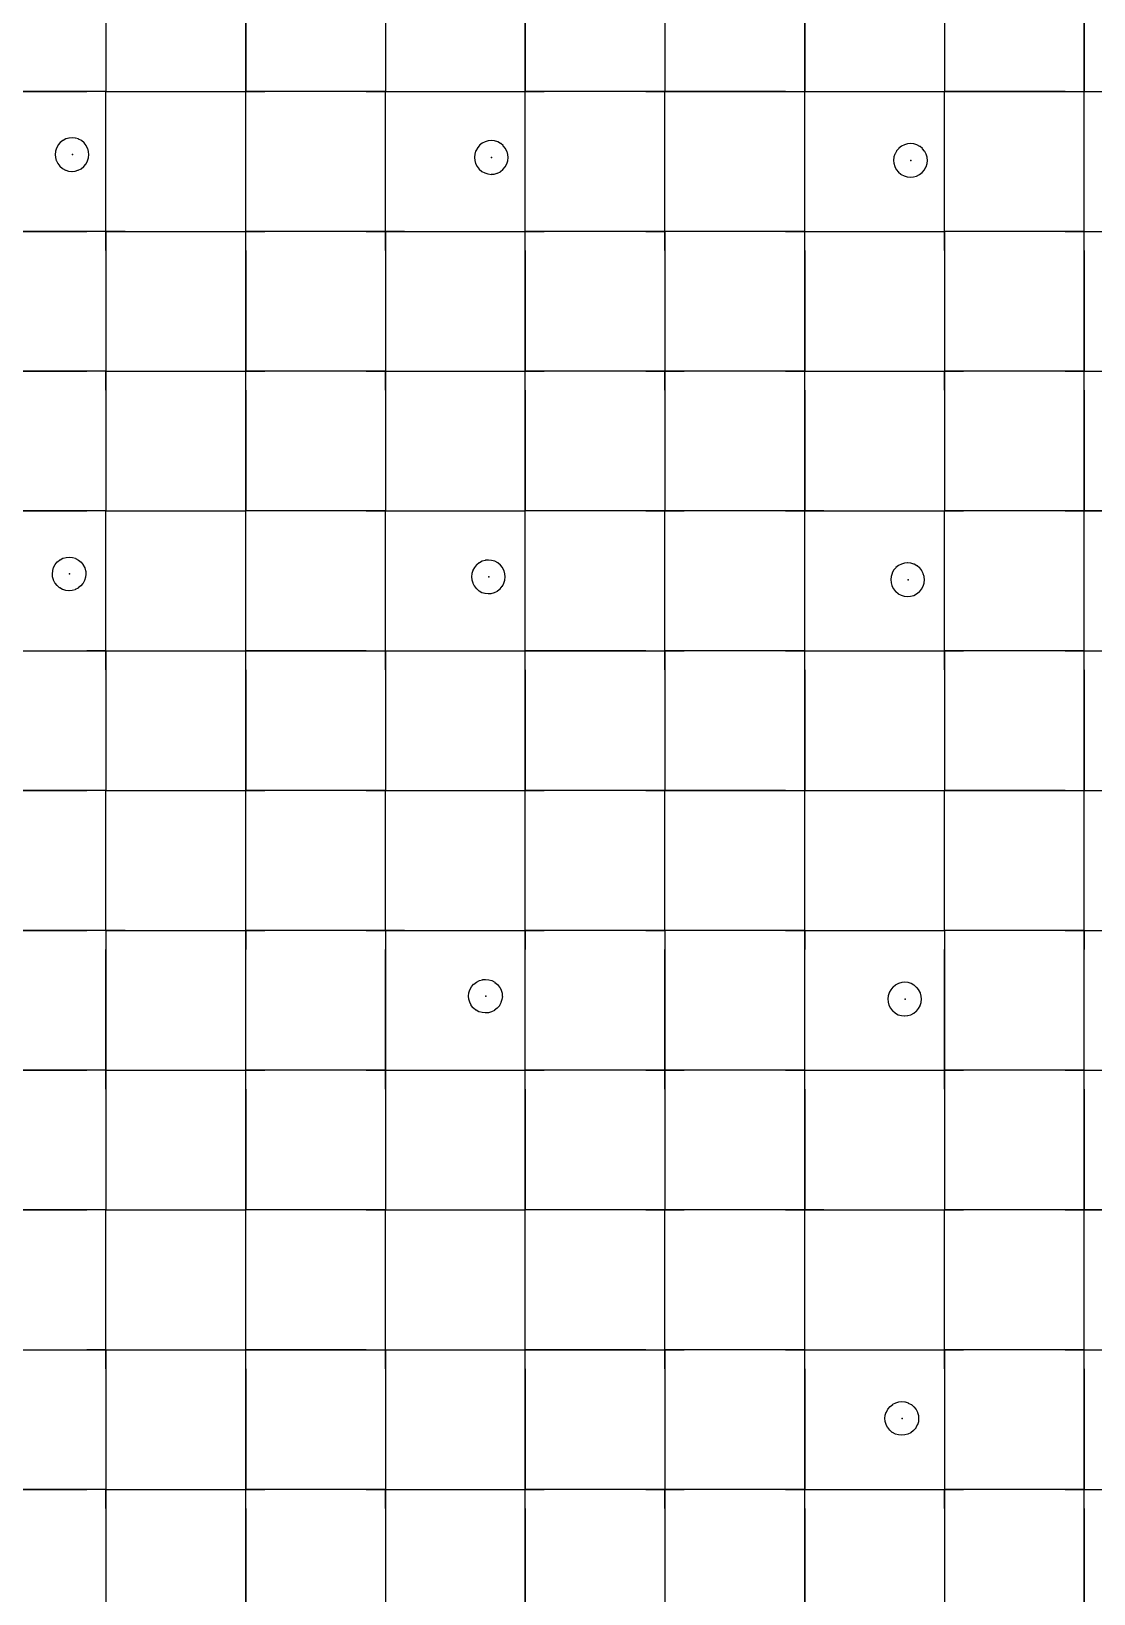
# Model space of a CAD drawing. Header units: metres. Extents: x 0 to 438, y -24 to 612.
# Drawn here: x 67.2 to 135.6, y 317.3 to 417.9 of the extents above; entities that cross this region are included whole.
import ezdxf

# ---------------------------------------------------------------- set-up
doc = ezdxf.new("R2010")
doc.units = ezdxf.units.M
doc.layers.add('LAYER_01_CUT', color=7, linetype='Continuous')
doc.layers.add('LAYER_04_GRID', color=7, linetype='Continuous')

msp = doc.modelspace()

# ---------------------------------------------------------------- linework, layer by layer
at = {"layer": 'LAYER_01_CUT'}
for points in [[(72, 424.23), (72, 423), (72, 415.23), (72, 414), (73.23, 414), (81, 414), (81, 415.23), (81, 423), (81, 424.23), (81, 432), (81, 433.23)], [(90, 424.23), (90, 423), (90, 415.23), (90, 414), (91.23, 414), (99, 414), (99, 415.23), (99, 423), (99, 424.23), (99, 432), (99, 433.23)], [(108, 424.23), (108, 423), (108, 415.23), (108, 414), (109.23, 414), (117, 414), (117, 415.23), (117, 423), (117, 424.23), (117, 432), (117, 433.23)], [(126, 424.23), (126, 423), (126, 415.23), (126, 414), (127.23, 414), (135, 414), (135, 415.23), (135, 423), (135, 424.23), (135, 432), (135, 433.23)], [(72, 421.77), (72, 414)], [(81, 421.77), (81, 414)], [(90, 421.77), (90, 414)], [(99, 421.77), (99, 414)], [(108, 421.77), (108, 414)], [(117, 421.77), (117, 414)], [(126, 421.77), (126, 414)], [(135, 421.77), (135, 414)], [(63, 414), (70.77, 414)], [(72, 414), (64.23, 414)], [(72, 414), (70.77, 414)], [(72, 406.23), (72, 414)], [(72, 412.77), (72, 414)], [(72, 414), (79.77, 414)], [(79.77, 414), (81, 414)], [(88.77, 414), (81, 414)], [(81, 406.23), (81, 414)], [(81, 412.77), (81, 414)], [(81, 414), (82.23, 414)], [(90, 414), (82.23, 414)], [(88.77, 414), (90, 414)], [(90, 406.23), (90, 414)], [(90, 412.77), (90, 414)], [(90, 414), (97.77, 414)], [(97.77, 414), (99, 414)], [(106.77, 414), (99, 414)], [(99, 406.23), (99, 414)], [(99, 412.77), (99, 414)], [(99, 414), (100.23, 414)], [(108, 414), (100.23, 414)], [(106.77, 414), (108, 414)], [(115.77, 414), (108, 414)], [(108, 406.23), (108, 414)], [(108, 412.77), (108, 414)], [(115.77, 414), (117, 414)], [(117, 406.23), (117, 414)], [(117, 412.77), (117, 414)], [(117, 414), (118.23, 414)], [(117, 414), (124.77, 414)], [(118.23, 414), (126, 414)], [(124.77, 414), (126, 414)], [(133.77, 414), (126, 414)], [(126, 406.23), (126, 414)], [(126, 412.77), (126, 414)], [(133.77, 414), (135, 414)], [(135, 406.23), (135, 414)], [(135, 412.77), (135, 414)], [(135, 414), (136.23, 414)], [(135, 414), (142.77, 414)], [(72, 405), (72, 412.77)], [(81, 405), (81, 412.77)], [(90, 405), (90, 412.77)], [(99, 405), (99, 412.77)], [(108, 405), (108, 412.77)], [(117, 405), (117, 412.77)], [(126, 405), (126, 412.77)], [(135, 405), (135, 412.77)], [(69.82, 408.86), (70, 408.88), (70.01, 408.88), (70.2, 408.93), (70.21, 408.94), (70.4, 409.03), (70.4, 409.03), (70.57, 409.17), (70.57, 409.17), (70.71, 409.33), (70.72, 409.34), (70.82, 409.53), (70.82, 409.53), (70.88, 409.73), (70.88, 409.74), (70.9, 409.94), (70.9, 409.94), (70.88, 410.13), (70.88, 410.14), (70.83, 410.33), (70.82, 410.34), (70.73, 410.52), (70.73, 410.53), (70.6, 410.7), (70.59, 410.7), (70.43, 410.84), (70.42, 410.84), (70.23, 410.94), (70.23, 410.95), (70.03, 411.01), (70.02, 411.01), (69.82, 411.03), (69.82, 411.03), (69.63, 411.01), (69.62, 411.01), (69.43, 410.96), (69.42, 410.95), (69.24, 410.86), (69.23, 410.85), (69.06, 410.72), (69.06, 410.72), (68.92, 410.56), (68.92, 410.55), (68.82, 410.36), (68.81, 410.36), (68.75, 410.16), (68.75, 410.15), (68.73, 409.95), (68.73, 409.94), (68.75, 409.76), (68.75, 409.75), (68.8, 409.56), (68.81, 409.55), (68.9, 409.37), (68.91, 409.36), (69.04, 409.19), (69.04, 409.19), (69.21, 409.05), (69.21, 409.05), (69.4, 408.95), (69.41, 408.94), (69.6, 408.88), (69.61, 408.88), (69.81, 408.86), (69.82, 408.86)], [(95.9, 409.18), (95.91, 409.17), (96.04, 409.01), (96.04, 409), (96.2, 408.86), (96.21, 408.86), (96.4, 408.76), (96.41, 408.76), (96.6, 408.7), (96.61, 408.7), (96.81, 408.67), (96.82, 408.68), (97, 408.69), (97.01, 408.69), (97.2, 408.75), (97.21, 408.75), (97.4, 408.84), (97.4, 408.85), (97.57, 408.98), (97.57, 408.99), (97.71, 409.15), (97.71, 409.16), (97.81, 409.34), (97.82, 409.35), (97.88, 409.54), (97.88, 409.55), (97.9, 409.75), (97.9, 409.76), (97.88, 409.95), (97.88, 409.95), (97.83, 410.15), (97.82, 410.15), (97.73, 410.34), (97.73, 410.34), (97.59, 410.51), (97.59, 410.52), (97.43, 410.65), (97.42, 410.66), (97.23, 410.76), (97.23, 410.76), (97.03, 410.82), (97.02, 410.82), (96.82, 410.84), (96.82, 410.84), (96.63, 410.83), (96.62, 410.82), (96.43, 410.77), (96.42, 410.77), (96.24, 410.67), (96.23, 410.67), (96.06, 410.54), (96.06, 410.53), (95.92, 410.37), (95.92, 410.36), (95.82, 410.18), (95.81, 410.17), (95.75, 409.97), (95.75, 409.96), (95.73, 409.77), (95.73, 409.76), (95.75, 409.57), (95.75, 409.56), (95.8, 409.37), (95.81, 409.36), (95.9, 409.18)], [(124.88, 409.36), (124.88, 409.37), (124.9, 409.56), (124.9, 409.57), (124.88, 409.76), (124.88, 409.77), (124.83, 409.96), (124.82, 409.97), (124.73, 410.15), (124.72, 410.16), (124.59, 410.32), (124.59, 410.33), (124.43, 410.47), (124.42, 410.47), (124.23, 410.57), (124.23, 410.57), (124.03, 410.63), (124.02, 410.63), (123.82, 410.66), (123.81, 410.65), (123.63, 410.64), (123.62, 410.64), (123.43, 410.58), (123.42, 410.58), (123.24, 410.49), (123.23, 410.48), (123.06, 410.35), (123.06, 410.34), (122.92, 410.18), (122.92, 410.17), (122.82, 409.99), (122.81, 409.98), (122.75, 409.79), (122.75, 409.78), (122.73, 409.58), (122.73, 409.57), (122.75, 409.38), (122.75, 409.38), (122.8, 409.18), (122.81, 409.18), (122.9, 408.99), (122.9, 408.99), (123.04, 408.82), (123.04, 408.81), (123.2, 408.68), (123.21, 408.67), (123.4, 408.57), (123.4, 408.57), (123.6, 408.51), (123.61, 408.51), (123.81, 408.49), (123.82, 408.49), (124, 408.5), (124.01, 408.51), (124.2, 408.56), (124.21, 408.56), (124.39, 408.66), (124.4, 408.66), (124.57, 408.79), (124.57, 408.8), (124.71, 408.96), (124.71, 408.97), (124.81, 409.15), (124.82, 409.16), (124.88, 409.36)], [(73.23, 405), (72, 405), (72, 406.23)], [(82.23, 387), (81, 387), (81, 388.23), (81, 396), (81, 397.23), (81, 405), (81, 406.23)], [(91.23, 405), (90, 405), (90, 406.23)], [(100.23, 387), (99, 387), (99, 388.23), (99, 396), (99, 397.23), (99, 405), (99, 406.23)], [(109.23, 405), (108, 405), (108, 406.23)], [(118.23, 387), (117, 387), (117, 388.23), (117, 396), (117, 397.23), (117, 405), (117, 406.23)], [(127.23, 405), (126, 405), (126, 406.23)], [(136.23, 387), (135, 387), (135, 388.23), (135, 396), (135, 397.23), (135, 405), (135, 406.23)], [(63, 405), (70.77, 405)], [(72, 405), (64.23, 405)], [(72, 405), (70.77, 405)], [(72, 403.77), (72, 405)], [(72, 405), (72, 397.23)], [(72, 405), (79.77, 405)], [(73.23, 405), (81, 405)], [(79.77, 405), (81, 405)], [(88.77, 405), (81, 405)], [(81, 403.77), (81, 405)], [(81, 405), (82.23, 405)], [(90, 405), (82.23, 405)], [(88.77, 405), (90, 405)], [(90, 403.77), (90, 405)], [(90, 405), (90, 397.23)], [(90, 405), (97.77, 405)], [(91.23, 405), (99, 405)], [(97.77, 405), (99, 405)], [(106.77, 405), (99, 405)], [(99, 403.77), (99, 405)], [(99, 405), (100.23, 405)], [(108, 405), (100.23, 405)], [(106.77, 405), (108, 405)], [(115.77, 405), (108, 405)], [(108, 403.77), (108, 405)], [(108, 405), (108, 397.23)], [(117, 405), (109.23, 405)], [(115.77, 405), (117, 405)], [(117, 403.77), (117, 405)], [(117, 405), (118.23, 405)], [(117, 405), (124.77, 405)], [(118.23, 405), (126, 405)], [(124.77, 405), (126, 405)], [(133.77, 405), (126, 405)], [(126, 403.77), (126, 405)], [(126, 405), (126, 397.23)], [(135, 405), (127.23, 405)], [(133.77, 405), (135, 405)], [(135, 403.77), (135, 405)], [(135, 405), (136.23, 405)], [(135, 405), (142.77, 405)], [(72, 403.77), (72, 396)], [(81, 403.77), (81, 396)], [(90, 403.77), (90, 396)], [(99, 403.77), (99, 396)], [(108, 403.77), (108, 396)], [(117, 403.77), (117, 396)], [(126, 403.77), (126, 396)], [(135, 403.77), (135, 396)], [(72, 397.23), (72, 396), (72, 388.23), (72, 387), (73.23, 387)], [(90, 397.23), (90, 396), (90, 388.23), (90, 387), (91.23, 387)], [(108, 397.23), (108, 396), (108, 388.23), (108, 387), (109.23, 387)], [(126, 397.23), (126, 396), (126, 388.23), (126, 387), (127.23, 387)], [(63, 396), (70.77, 396)], [(72, 396), (64.23, 396)], [(72, 396), (70.77, 396)], [(72, 394.77), (72, 396)], [(72, 396), (73.23, 396)], [(72, 396), (79.77, 396)], [(73.23, 396), (81, 396)], [(79.77, 396), (81, 396)], [(88.77, 396), (81, 396)], [(81, 394.77), (81, 396)], [(81, 396), (82.23, 396)], [(90, 396), (82.23, 396)], [(88.77, 396), (90, 396)], [(90, 394.77), (90, 396)], [(90, 396), (91.23, 396)], [(90, 396), (97.77, 396)], [(91.23, 396), (99, 396)], [(97.77, 396), (99, 396)], [(106.77, 396), (99, 396)], [(99, 394.77), (99, 396)], [(99, 396), (100.23, 396)], [(108, 396), (100.23, 396)], [(106.77, 396), (108, 396)], [(115.77, 396), (108, 396)], [(108, 394.77), (108, 396)], [(108, 396), (109.23, 396)], [(117, 396), (109.23, 396)], [(115.77, 396), (117, 396)], [(117, 394.77), (117, 396)], [(117, 396), (118.23, 396)], [(117, 396), (124.77, 396)], [(118.23, 396), (126, 396)], [(124.77, 396), (126, 396)], [(133.77, 396), (126, 396)], [(126, 394.77), (126, 396)], [(126, 396), (127.23, 396)], [(135, 396), (127.23, 396)], [(133.77, 396), (135, 396)], [(135, 394.77), (135, 396)], [(135, 396), (136.23, 396)], [(135, 396), (142.77, 396)], [(72, 394.77), (72, 387)], [(81, 394.77), (81, 387)], [(90, 394.77), (90, 387)], [(99, 394.77), (99, 387)], [(108, 394.77), (108, 387)], [(117, 394.77), (117, 387)], [(126, 394.77), (126, 387)], [(135, 394.77), (135, 387)], [(63, 387), (70.77, 387)], [(72, 387), (64.23, 387)], [(72, 387), (70.77, 387)], [(72, 379.23), (72, 387)], [(72, 385.77), (72, 387)], [(72, 387), (79.77, 387)], [(73.23, 387), (81, 387)], [(79.77, 387), (81, 387)], [(88.77, 387), (81, 387)], [(81, 379.23), (81, 387)], [(81, 385.77), (81, 387)], [(90, 387), (82.23, 387)], [(88.77, 387), (90, 387)], [(90, 379.23), (90, 387)], [(90, 385.77), (90, 387)], [(90, 387), (97.77, 387)], [(91.23, 387), (99, 387)], [(97.77, 387), (99, 387)], [(106.77, 387), (99, 387)], [(99, 379.23), (99, 387)], [(99, 385.77), (99, 387)], [(108, 387), (100.23, 387)], [(106.77, 387), (108, 387)], [(115.77, 387), (108, 387)], [(108, 379.23), (108, 387)], [(108, 385.77), (108, 387)], [(117, 387), (109.23, 387)], [(115.77, 387), (117, 387)], [(117, 379.23), (117, 387)], [(117, 385.77), (117, 387)], [(117, 387), (124.77, 387)], [(118.23, 387), (126, 387)], [(124.77, 387), (126, 387)], [(133.77, 387), (126, 387)], [(126, 379.23), (126, 387)], [(126, 385.77), (126, 387)], [(135, 387), (127.23, 387)], [(133.77, 387), (135, 387)], [(135, 379.23), (135, 387)], [(135, 385.77), (135, 387)], [(135, 387), (142.77, 387)], [(72, 378), (72, 385.77)], [(81, 378), (81, 385.77)], [(90, 378), (90, 385.77)], [(99, 378), (99, 385.77)], [(108, 378), (108, 385.77)], [(117, 378), (117, 385.77)], [(126, 378), (126, 385.77)], [(135, 378), (135, 385.77)], [(70.71, 382.94), (70.69, 382.74), (70.69, 382.73), (70.63, 382.53), (70.63, 382.53), (70.53, 382.34), (70.52, 382.33), (70.39, 382.17), (70.38, 382.17), (70.22, 382.04), (70.21, 382.03), (70.02, 381.94), (70.02, 381.93), (69.82, 381.88), (69.82, 381.88), (69.63, 381.86), (69.62, 381.86), (69.42, 381.88), (69.41, 381.88), (69.22, 381.94), (69.21, 381.95), (69.03, 382.05), (69.02, 382.05), (68.86, 382.19), (68.85, 382.19), (68.72, 382.36), (68.71, 382.37), (68.62, 382.55), (68.62, 382.56), (68.56, 382.75), (68.56, 382.76), (68.55, 382.95), (68.55, 382.95), (68.57, 383.15), (68.57, 383.16), (68.63, 383.36), (68.63, 383.36), (68.73, 383.55), (68.73, 383.56), (68.87, 383.72), (68.88, 383.72), (69.04, 383.86), (69.05, 383.86), (69.23, 383.95), (69.24, 383.96), (69.43, 384.01), (69.44, 384.01), (69.63, 384.03), (69.64, 384.03), (69.84, 384.01), (69.84, 384.01), (70.04, 383.95), (70.05, 383.94), (70.23, 383.84), (70.24, 383.84), (70.4, 383.7), (70.41, 383.7), (70.54, 383.53), (70.54, 383.52), (70.64, 383.34), (70.64, 383.33), (70.69, 383.14), (70.7, 383.13), (70.71, 382.95), (70.71, 382.94)], [(96.42, 381.7), (96.62, 381.68), (96.63, 381.68), (96.82, 381.69), (96.82, 381.69), (97.02, 381.75), (97.02, 381.75), (97.21, 381.84), (97.22, 381.85), (97.38, 381.98), (97.39, 381.99), (97.52, 382.15), (97.53, 382.16), (97.63, 382.34), (97.63, 382.35), (97.69, 382.54), (97.69, 382.55), (97.71, 382.75), (97.71, 382.76), (97.7, 382.95), (97.69, 382.95), (97.64, 383.15), (97.64, 383.15), (97.54, 383.34), (97.54, 383.35), (97.41, 383.51), (97.4, 383.52), (97.24, 383.65), (97.23, 383.66), (97.05, 383.76), (97.04, 383.76), (96.84, 383.82), (96.83, 383.82), (96.64, 383.84), (96.63, 383.84), (96.44, 383.83), (96.43, 383.82), (96.24, 383.77), (96.23, 383.77), (96.05, 383.67), (96.04, 383.67), (95.88, 383.54), (95.87, 383.53), (95.73, 383.37), (95.73, 383.36), (95.63, 383.18), (95.63, 383.17), (95.57, 382.97), (95.57, 382.96), (95.55, 382.77), (95.55, 382.76), (95.56, 382.57), (95.56, 382.56), (95.62, 382.37), (95.62, 382.36), (95.71, 382.18), (95.72, 382.17), (95.85, 382.01), (95.86, 382), (96.02, 381.86), (96.03, 381.86), (96.21, 381.76), (96.22, 381.76), (96.41, 381.7), (96.42, 381.7)], [(122.63, 382.98), (122.57, 382.79), (122.57, 382.78), (122.55, 382.58), (122.55, 382.57), (122.56, 382.39), (122.56, 382.38), (122.62, 382.19), (122.62, 382.18), (122.71, 381.99), (122.72, 381.99), (122.85, 381.82), (122.86, 381.81), (123.02, 381.68), (123.03, 381.67), (123.21, 381.57), (123.22, 381.57), (123.41, 381.51), (123.42, 381.51), (123.62, 381.49), (123.63, 381.49), (123.82, 381.51), (123.82, 381.51), (124.02, 381.56), (124.02, 381.56), (124.21, 381.66), (124.21, 381.66), (124.38, 381.79), (124.39, 381.8), (124.52, 381.96), (124.53, 381.97), (124.63, 382.15), (124.63, 382.16), (124.69, 382.36), (124.69, 382.37), (124.71, 382.56), (124.71, 382.57), (124.7, 382.76), (124.69, 382.77), (124.64, 382.96), (124.64, 382.97), (124.54, 383.15), (124.54, 383.16), (124.41, 383.33), (124.4, 383.33), (124.24, 383.47), (124.23, 383.47), (124.05, 383.57), (124.04, 383.57), (123.84, 383.63), (123.83, 383.64), (123.64, 383.66), (123.63, 383.66), (123.44, 383.64), (123.43, 383.64), (123.24, 383.58), (123.23, 383.58), (123.05, 383.49), (123.04, 383.48), (122.88, 383.35), (122.87, 383.34), (122.73, 383.18), (122.73, 383.18), (122.63, 382.99), (122.63, 382.98)], [(64.23, 378), (72, 378), (72, 379.23)], [(72, 370.23), (72, 369), (73.23, 369), (81, 369), (81, 370.23), (81, 378), (81, 379.23)], [(82.23, 378), (90, 378), (90, 379.23)], [(90, 370.23), (90, 369), (91.23, 369), (99, 369), (99, 370.23), (99, 378), (99, 379.23)], [(100.23, 378), (108, 378), (108, 379.23)], [(108, 370.23), (108, 369), (109.23, 369), (117, 369), (117, 370.23), (117, 378), (117, 379.23)], [(118.23, 378), (126, 378), (126, 379.23)], [(126, 370.23), (126, 369), (127.23, 369), (135, 369), (135, 370.23), (135, 378), (135, 379.23)], [(63, 378), (70.77, 378)], [(72, 378), (70.77, 378)], [(72, 376.77), (72, 378)], [(72, 378), (72, 370.23)], [(72, 378), (73.23, 378)], [(72, 378), (79.77, 378)], [(73.23, 378), (81, 378)], [(79.77, 378), (81, 378)], [(88.77, 378), (81, 378)], [(81, 376.77), (81, 378)], [(81, 378), (82.23, 378)], [(88.77, 378), (90, 378)], [(90, 376.77), (90, 378)], [(90, 378), (90, 370.23)], [(90, 378), (91.23, 378)], [(90, 378), (97.77, 378)], [(91.23, 378), (99, 378)], [(97.77, 378), (99, 378)], [(106.77, 378), (99, 378)], [(99, 376.77), (99, 378)], [(99, 378), (100.23, 378)], [(106.77, 378), (108, 378)], [(115.77, 378), (108, 378)], [(108, 376.77), (108, 378)], [(108, 378), (108, 370.23)], [(108, 378), (109.23, 378)], [(117, 378), (109.23, 378)], [(115.77, 378), (117, 378)], [(117, 376.77), (117, 378)], [(117, 378), (118.23, 378)], [(117, 378), (124.77, 378)], [(124.77, 378), (126, 378)], [(133.77, 378), (126, 378)], [(126, 376.77), (126, 378)], [(126, 378), (126, 370.23)], [(126, 378), (127.23, 378)], [(135, 378), (127.23, 378)], [(133.77, 378), (135, 378)], [(135, 376.77), (135, 378)], [(135, 378), (136.23, 378)], [(135, 378), (142.77, 378)], [(72, 376.77), (72, 369)], [(81, 376.77), (81, 369)], [(90, 376.77), (90, 369)], [(99, 376.77), (99, 369)], [(108, 376.77), (108, 369)], [(117, 376.77), (117, 369)], [(126, 376.77), (126, 369)], [(135, 376.77), (135, 369)], [(63, 369), (70.77, 369)], [(72, 369), (64.23, 369)], [(72, 369), (70.77, 369)], [(72, 361.23), (72, 369)], [(72, 367.77), (72, 369)], [(72, 369), (79.77, 369)], [(79.77, 369), (81, 369)], [(88.77, 369), (81, 369)], [(81, 361.23), (81, 369)], [(81, 367.77), (81, 369)], [(81, 369), (82.23, 369)], [(90, 369), (82.23, 369)], [(88.77, 369), (90, 369)], [(90, 361.23), (90, 369)], [(90, 367.77), (90, 369)], [(90, 369), (97.77, 369)], [(97.77, 369), (99, 369)], [(106.77, 369), (99, 369)], [(99, 361.23), (99, 369)], [(99, 367.77), (99, 369)], [(99, 369), (100.23, 369)], [(108, 369), (100.23, 369)], [(106.77, 369), (108, 369)], [(115.77, 369), (108, 369)], [(108, 361.23), (108, 369)], [(108, 367.77), (108, 369)], [(115.77, 369), (117, 369)], [(117, 361.23), (117, 369)], [(117, 367.77), (117, 369)], [(117, 369), (118.23, 369)], [(117, 369), (124.77, 369)], [(118.23, 369), (126, 369)], [(124.77, 369), (126, 369)], [(133.77, 369), (126, 369)], [(126, 361.23), (126, 369)], [(126, 367.77), (126, 369)], [(133.77, 369), (135, 369)], [(135, 361.23), (135, 369)], [(135, 367.77), (135, 369)], [(135, 369), (136.23, 369)], [(135, 369), (142.77, 369)], [(72, 360), (72, 367.77)], [(81, 360), (81, 367.77)], [(90, 360), (90, 367.77)], [(99, 360), (99, 367.77)], [(108, 360), (108, 367.77)], [(117, 360), (117, 367.77)], [(126, 360), (126, 367.77)], [(135, 360), (135, 367.77)], [(73.23, 360), (72, 360), (72, 361.23)], [(82.23, 342), (81, 342), (81, 343.23), (81, 351), (81, 352.23), (81, 360), (81, 361.23)], [(91.23, 360), (90, 360), (90, 361.23)], [(100.23, 342), (99, 342), (99, 343.23), (99, 351), (99, 352.23), (99, 360), (99, 361.23)], [(109.23, 360), (108, 360), (108, 361.23)], [(118.23, 342), (117, 342), (117, 343.23), (117, 351), (117, 352.23), (117, 360), (117, 361.23)], [(127.23, 360), (126, 360), (126, 361.23)], [(136.23, 342), (135, 342), (135, 343.23), (135, 351), (135, 352.23), (135, 360), (135, 361.23)], [(63, 360), (70.77, 360)], [(72, 360), (64.23, 360)], [(72, 360), (70.77, 360)], [(72, 360), (72, 352.23)], [(72, 360), (72, 358.77)], [(72, 360), (79.77, 360)], [(73.23, 360), (81, 360)], [(79.77, 360), (81, 360)], [(88.77, 360), (81, 360)], [(81, 360), (81, 358.77)], [(81, 360), (82.23, 360)], [(90, 360), (82.23, 360)], [(88.77, 360), (90, 360)], [(90, 360), (90, 352.23)], [(90, 360), (90, 358.77)], [(90, 360), (97.77, 360)], [(91.23, 360), (99, 360)], [(97.77, 360), (99, 360)], [(106.77, 360), (99, 360)], [(99, 360), (99, 358.77)], [(99, 360), (100.23, 360)], [(108, 360), (100.23, 360)], [(106.77, 360), (108, 360)], [(115.77, 360), (108, 360)], [(108, 360), (108, 352.23)], [(108, 360), (108, 358.77)], [(117, 360), (109.23, 360)], [(115.77, 360), (117, 360)], [(117, 360), (117, 358.77)], [(117, 360), (118.23, 360)], [(117, 360), (124.77, 360)], [(118.23, 360), (126, 360)], [(124.77, 360), (126, 360)], [(133.77, 360), (126, 360)], [(126, 360), (126, 352.23)], [(126, 360), (126, 358.77)], [(135, 360), (127.23, 360)], [(133.77, 360), (135, 360)], [(135, 360), (135, 358.77)], [(135, 360), (136.23, 360)], [(135, 360), (142.77, 360)], [(72, 351), (72, 358.77)], [(81, 351), (81, 358.77)], [(90, 351), (90, 358.77)], [(99, 351), (99, 358.77)], [(108, 351), (108, 358.77)], [(117, 351), (117, 358.77)], [(126, 351), (126, 358.77)], [(135, 351), (135, 358.77)], [(97.44, 355.34), (97.34, 355.16), (97.34, 355.15), (97.2, 354.99), (97.19, 354.98), (97.03, 354.85), (97.02, 354.84), (96.84, 354.75), (96.83, 354.75), (96.64, 354.69), (96.63, 354.69), (96.44, 354.68), (96.43, 354.68), (96.24, 354.7), (96.23, 354.7), (96.03, 354.76), (96.02, 354.76), (95.84, 354.86), (95.83, 354.86), (95.67, 355), (95.66, 355.01), (95.53, 355.17), (95.53, 355.18), (95.43, 355.37), (95.43, 355.37), (95.38, 355.56), (95.37, 355.57), (95.36, 355.76), (95.36, 355.77), (95.38, 355.97), (95.38, 355.97), (95.44, 356.17), (95.44, 356.18), (95.54, 356.36), (95.55, 356.37), (95.68, 356.53), (95.69, 356.54), (95.86, 356.67), (95.86, 356.67), (96.05, 356.77), (96.06, 356.77), (96.25, 356.82), (96.25, 356.83), (96.44, 356.84), (96.45, 356.84), (96.65, 356.82), (96.66, 356.82), (96.85, 356.76), (96.86, 356.76), (97.04, 356.66), (97.05, 356.65), (97.21, 356.52), (97.22, 356.51), (97.35, 356.35), (97.36, 356.34), (97.45, 356.15), (97.45, 356.15), (97.51, 355.95), (97.51, 355.95), (97.52, 355.76), (97.53, 355.75), (97.5, 355.55), (97.5, 355.55), (97.44, 355.35), (97.44, 355.34)], [(123.03, 354.57), (123.23, 354.51), (123.24, 354.51), (123.43, 354.49), (123.44, 354.49), (123.63, 354.51), (123.64, 354.51), (123.83, 354.56), (123.84, 354.57), (124.02, 354.66), (124.03, 354.66), (124.19, 354.79), (124.2, 354.8), (124.34, 354.96), (124.34, 354.97), (124.44, 355.15), (124.44, 355.16), (124.5, 355.36), (124.5, 355.37), (124.52, 355.57), (124.52, 355.57), (124.51, 355.76), (124.51, 355.77), (124.45, 355.96), (124.45, 355.97), (124.36, 356.15), (124.35, 356.16), (124.22, 356.33), (124.21, 356.33), (124.05, 356.47), (124.04, 356.47), (123.86, 356.57), (123.85, 356.57), (123.66, 356.64), (123.65, 356.64), (123.45, 356.66), (123.44, 356.66), (123.25, 356.64), (123.25, 356.64), (123.05, 356.58), (123.05, 356.58), (122.86, 356.49), (122.85, 356.48), (122.69, 356.35), (122.68, 356.35), (122.55, 356.18), (122.54, 356.18), (122.44, 355.99), (122.44, 355.98), (122.38, 355.79), (122.38, 355.78), (122.36, 355.58), (122.36, 355.57), (122.37, 355.39), (122.38, 355.38), (122.43, 355.19), (122.43, 355.18), (122.53, 354.99), (122.53, 354.99), (122.66, 354.82), (122.67, 354.81), (122.83, 354.68), (122.84, 354.67), (123.02, 354.57), (123.03, 354.57)], [(72, 352.23), (72, 351), (72, 343.23), (72, 342), (73.23, 342)], [(90, 352.23), (90, 351), (90, 343.23), (90, 342), (91.23, 342)], [(108, 352.23), (108, 351), (108, 343.23), (108, 342), (109.23, 342)], [(126, 352.23), (126, 351), (126, 343.23), (126, 342), (127.23, 342)], [(63, 351), (70.77, 351)], [(72, 351), (64.23, 351)], [(72, 351), (70.77, 351)], [(72, 349.77), (72, 351)], [(72, 351), (73.23, 351)], [(72, 351), (79.77, 351)], [(73.23, 351), (81, 351)], [(79.77, 351), (81, 351)], [(88.77, 351), (81, 351)], [(81, 349.77), (81, 351)], [(81, 351), (82.23, 351)], [(90, 351), (82.23, 351)], [(88.77, 351), (90, 351)], [(90, 349.77), (90, 351)], [(90, 351), (91.23, 351)], [(90, 351), (97.77, 351)], [(91.23, 351), (99, 351)], [(97.77, 351), (99, 351)], [(106.77, 351), (99, 351)], [(99, 349.77), (99, 351)], [(99, 351), (100.23, 351)], [(108, 351), (100.23, 351)], [(106.77, 351), (108, 351)], [(115.77, 351), (108, 351)], [(108, 349.77), (108, 351)], [(108, 351), (109.23, 351)], [(117, 351), (109.23, 351)], [(115.77, 351), (117, 351)], [(117, 349.77), (117, 351)], [(117, 351), (118.23, 351)], [(117, 351), (124.77, 351)], [(118.23, 351), (126, 351)], [(124.77, 351), (126, 351)], [(133.77, 351), (126, 351)], [(126, 349.77), (126, 351)], [(126, 351), (127.23, 351)], [(135, 351), (127.23, 351)], [(133.77, 351), (135, 351)], [(135, 349.77), (135, 351)], [(135, 351), (136.23, 351)], [(135, 351), (142.77, 351)], [(72, 349.77), (72, 342)], [(81, 349.77), (81, 342)], [(90, 349.77), (90, 342)], [(99, 349.77), (99, 342)], [(108, 349.77), (108, 342)], [(117, 349.77), (117, 342)], [(126, 349.77), (126, 342)], [(135, 349.77), (135, 342)], [(63, 342), (70.77, 342)], [(72, 342), (64.23, 342)], [(72, 342), (70.77, 342)], [(72, 334.23), (72, 342)], [(72, 340.77), (72, 342)], [(72, 342), (79.77, 342)], [(73.23, 342), (81, 342)], [(79.77, 342), (81, 342)], [(88.77, 342), (81, 342)], [(81, 334.23), (81, 342)], [(81, 340.77), (81, 342)], [(90, 342), (82.23, 342)], [(88.77, 342), (90, 342)], [(90, 334.23), (90, 342)], [(90, 340.77), (90, 342)], [(90, 342), (97.77, 342)], [(91.23, 342), (99, 342)], [(97.77, 342), (99, 342)], [(106.77, 342), (99, 342)], [(99, 334.23), (99, 342)], [(99, 340.77), (99, 342)], [(108, 342), (100.23, 342)], [(106.77, 342), (108, 342)], [(115.77, 342), (108, 342)], [(108, 334.23), (108, 342)], [(108, 340.77), (108, 342)], [(117, 342), (109.23, 342)], [(115.77, 342), (117, 342)], [(117, 334.23), (117, 342)], [(117, 340.77), (117, 342)], [(117, 342), (124.77, 342)], [(118.23, 342), (126, 342)], [(124.77, 342), (126, 342)], [(133.77, 342), (126, 342)], [(126, 334.23), (126, 342)], [(126, 340.77), (126, 342)], [(135, 342), (127.23, 342)], [(133.77, 342), (135, 342)], [(135, 334.23), (135, 342)], [(135, 340.77), (135, 342)], [(135, 342), (142.77, 342)], [(72, 333), (72, 340.77)], [(81, 333), (81, 340.77)], [(90, 333), (90, 340.77)], [(99, 333), (99, 340.77)], [(108, 333), (108, 340.77)], [(117, 333), (117, 340.77)], [(126, 333), (126, 340.77)], [(135, 333), (135, 340.77)], [(64.23, 333), (72, 333), (72, 334.23)], [(72, 325.23), (72, 324), (72, 316.23), (72, 315), (73.23, 315), (81, 315), (81, 316.23), (81, 324), (81, 325.23), (81, 333), (81, 334.23)], [(82.23, 333), (90, 333), (90, 334.23)], [(90, 325.23), (90, 324), (90, 316.23), (90, 315), (91.23, 315), (99, 315), (99, 316.23), (99, 324), (99, 325.23), (99, 333), (99, 334.23)], [(100.23, 333), (108, 333), (108, 334.23)], [(108, 325.23), (108, 324), (108, 316.23), (108, 315), (109.23, 315), (117, 315), (117, 316.23), (117, 324), (117, 325.23), (117, 333), (117, 334.23)], [(118.23, 333), (126, 333), (126, 334.23)], [(126, 325.23), (126, 324), (126, 316.23), (126, 315), (127.23, 315), (135, 315), (135, 316.23), (135, 324), (135, 325.23), (135, 333), (135, 334.23)], [(63, 333), (70.77, 333)], [(72, 333), (70.77, 333)], [(72, 331.77), (72, 333)], [(72, 333), (72, 325.23)], [(72, 333), (73.23, 333)], [(72, 333), (79.77, 333)], [(73.23, 333), (81, 333)], [(79.77, 333), (81, 333)], [(88.77, 333), (81, 333)], [(81, 331.77), (81, 333)], [(81, 333), (82.23, 333)], [(88.77, 333), (90, 333)], [(90, 331.77), (90, 333)], [(90, 333), (90, 325.23)], [(90, 333), (91.23, 333)], [(90, 333), (97.77, 333)], [(91.23, 333), (99, 333)], [(97.77, 333), (99, 333)], [(106.77, 333), (99, 333)], [(99, 331.77), (99, 333)], [(99, 333), (100.23, 333)], [(106.77, 333), (108, 333)], [(115.77, 333), (108, 333)], [(108, 331.77), (108, 333)], [(108, 333), (108, 325.23)], [(108, 333), (109.23, 333)], [(117, 333), (109.23, 333)], [(115.77, 333), (117, 333)], [(117, 331.77), (117, 333)], [(117, 333), (118.23, 333)], [(117, 333), (124.77, 333)], [(124.77, 333), (126, 333)], [(133.77, 333), (126, 333)], [(126, 331.77), (126, 333)], [(126, 333), (126, 325.23)], [(126, 333), (127.23, 333)], [(135, 333), (127.23, 333)], [(133.77, 333), (135, 333)], [(135, 331.77), (135, 333)], [(135, 333), (136.23, 333)], [(135, 333), (142.77, 333)], [(72, 331.77), (72, 324)], [(81, 331.77), (81, 324)], [(90, 331.77), (90, 324)], [(99, 331.77), (99, 324)], [(108, 331.77), (108, 324)], [(117, 331.77), (117, 324)], [(126, 331.77), (126, 324)], [(135, 331.77), (135, 324)], [(123.84, 327.66), (123.65, 327.57), (123.64, 327.56), (123.45, 327.51), (123.44, 327.51), (123.26, 327.49), (123.25, 327.49), (123.05, 327.51), (123.04, 327.51), (122.85, 327.57), (122.84, 327.57), (122.65, 327.67), (122.64, 327.68), (122.48, 327.82), (122.48, 327.82), (122.35, 327.99), (122.34, 327.99), (122.25, 328.18), (122.24, 328.19), (122.19, 328.38), (122.19, 328.39), (122.17, 328.57), (122.17, 328.58), (122.19, 328.78), (122.19, 328.79), (122.25, 328.98), (122.26, 328.99), (122.36, 329.18), (122.36, 329.18), (122.5, 329.35), (122.5, 329.35), (122.67, 329.48), (122.68, 329.49), (122.86, 329.58), (122.87, 329.59), (123.06, 329.64), (123.07, 329.64), (123.26, 329.66), (123.26, 329.66), (123.46, 329.64), (123.47, 329.64), (123.67, 329.58), (123.67, 329.57), (123.86, 329.47), (123.87, 329.47), (124.03, 329.33), (124.03, 329.33), (124.17, 329.16), (124.17, 329.15), (124.26, 328.97), (124.27, 328.96), (124.32, 328.77), (124.32, 328.76), (124.34, 328.57), (124.34, 328.57), (124.32, 328.37), (124.32, 328.36), (124.26, 328.16), (124.25, 328.16), (124.15, 327.97), (124.15, 327.96), (124.01, 327.8), (124.01, 327.79), (123.84, 327.66), (123.84, 327.66)], [(63, 324), (70.77, 324)], [(72, 324), (64.23, 324)], [(72, 324), (70.77, 324)], [(72, 322.77), (72, 324)], [(72, 324), (73.23, 324)], [(72, 324), (79.77, 324)], [(73.23, 324), (81, 324)], [(79.77, 324), (81, 324)], [(88.77, 324), (81, 324)], [(81, 322.77), (81, 324)], [(81, 324), (82.23, 324)], [(90, 324), (82.23, 324)], [(88.77, 324), (90, 324)], [(90, 322.77), (90, 324)], [(90, 324), (91.23, 324)], [(90, 324), (97.77, 324)], [(91.23, 324), (99, 324)], [(97.77, 324), (99, 324)], [(106.77, 324), (99, 324)], [(99, 322.77), (99, 324)], [(99, 324), (100.23, 324)], [(108, 324), (100.23, 324)], [(106.77, 324), (108, 324)], [(115.77, 324), (108, 324)], [(108, 322.77), (108, 324)], [(108, 324), (109.23, 324)], [(117, 324), (109.23, 324)], [(115.77, 324), (117, 324)], [(117, 322.77), (117, 324)], [(117, 324), (118.23, 324)], [(117, 324), (124.77, 324)], [(118.23, 324), (126, 324)], [(124.77, 324), (126, 324)], [(133.77, 324), (126, 324)], [(126, 322.77), (126, 324)], [(126, 324), (127.23, 324)], [(135, 324), (127.23, 324)], [(133.77, 324), (135, 324)], [(135, 322.77), (135, 324)], [(135, 324), (136.23, 324)], [(135, 324), (142.77, 324)], [(72, 322.77), (72, 315)], [(81, 322.77), (81, 315)], [(90, 322.77), (90, 315)], [(99, 322.77), (99, 315)], [(108, 322.77), (108, 315)], [(117, 322.77), (117, 315)], [(126, 322.77), (126, 315)], [(135, 322.77), (135, 315)]]:
    msp.add_lwpolyline(points, dxfattribs=at)
at = {"layer": 'LAYER_04_GRID'}
for p in [(69.84, 409.94), (96.84, 409.76), (123.84, 409.57), (69.66, 382.95), (96.66, 382.76), (123.66, 382.57), (96.47, 355.76), (123.47, 355.57), (123.28, 328.57)]:
    msp.add_point(p, dxfattribs=at)

doc.saveas('drawing.dxf')
